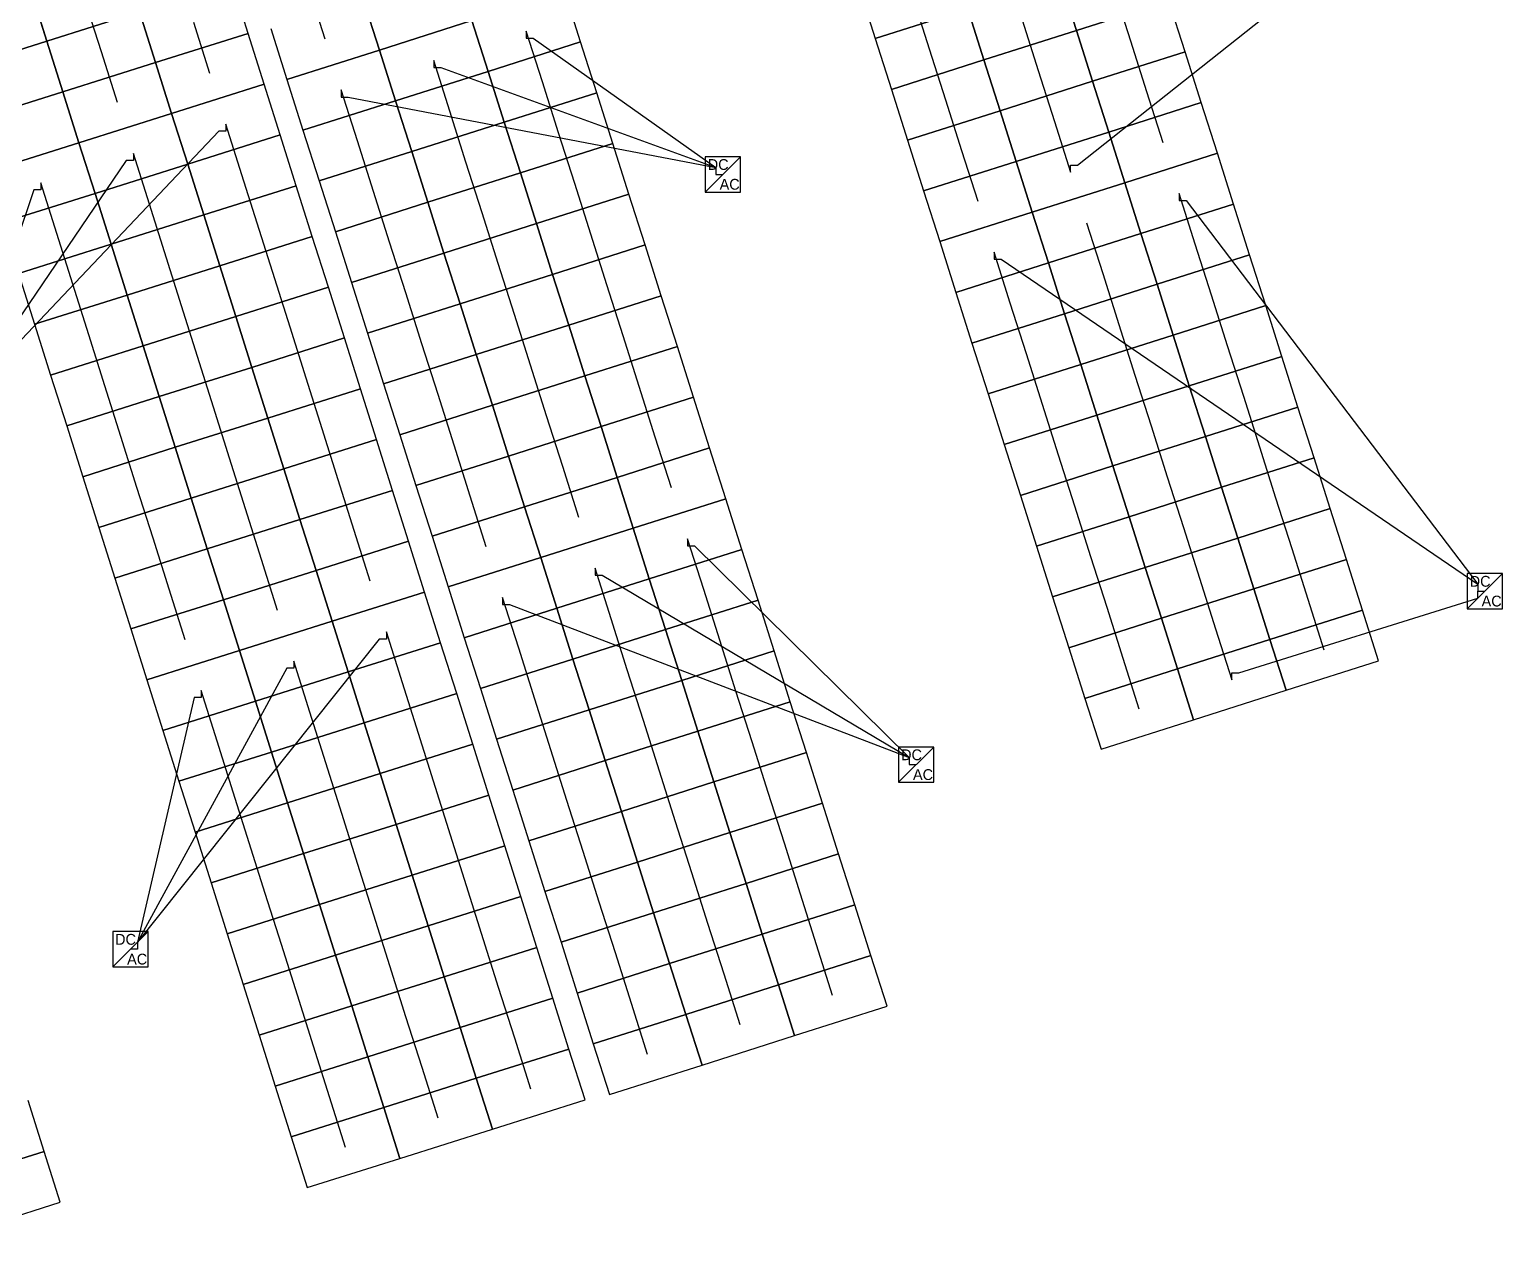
# Model space of a CAD drawing. Header units: feet. Extents: x -377 to 137, y -216 to 143.
# Drawn here: x -303.1 to -200.3, y -212.1 to -128.2 of the extents above; entities that cross this region are included whole.
import ezdxf

# ---------------------------------------------------------------- set-up
doc = ezdxf.new("R2010")
doc.units = ezdxf.units.FT
for name, color, linetype in [('Connections', 7, 'CONTINUOUS'), ('Inverters', 7, 'CONTINUOUS'), ('Modules', 7, 'CONTINUOUS'), ('Strings', 7, 'CONTINUOUS')]:
    doc.layers.add(name, color=color, linetype=linetype)

msp = doc.modelspace()

# ---------------------------------------------------------------- linework, layer by layer
at = {"layer": 'Connections', "color": 91}
for p, q in [((-229.94, -137.68), (-215.7, -126.4)), ((-268.43, -128.34), (-268.43, -128.83)), ((-268.43, -128.83), (-267.94, -128.83)), ((-267.94, -128.83), (-255.19, -137.84)), ((-274.89, -130.39), (-274.89, -130.88)), ((-274.89, -130.88), (-274.4, -130.88)), ((-274.4, -130.88), (-255.19, -137.84)), ((-281.35, -132.44), (-281.35, -132.94)), ((-281.35, -132.94), (-280.86, -132.94)), ((-280.86, -132.94), (-255.19, -137.84)), ((-289.89, -135.32), (-307.77, -154.15)), ((-289.4, -135.32), (-289.89, -135.32)), ((-289.4, -134.83), (-289.4, -135.32)), ((-296.36, -137.36), (-307.77, -154.15)), ((-295.86, -137.36), (-296.36, -137.36)), ((-295.86, -136.87), (-295.86, -137.36)), ((-230.43, -138.17), (-230.43, -137.68)), ((-230.43, -137.68), (-229.94, -137.68)), ((-255.19, -137.84), (-255.19, -138.33)), ((-255.19, -137.84), (-255.19, -138.33)), ((-255.19, -137.84), (-255.19, -138.33)), ((-255.19, -138.33), (-254.7, -138.33)), ((-255.19, -138.33), (-254.7, -138.33)), ((-255.19, -138.33), (-254.7, -138.33)), ((-302.82, -139.4), (-307.77, -154.15)), ((-302.33, -139.4), (-302.82, -139.4)), ((-302.33, -138.91), (-302.33, -139.4)), ((-222.85, -139.66), (-222.85, -140.15)), ((-222.85, -140.15), (-222.35, -140.15)), ((-222.35, -140.15), (-201.99, -166.93)), ((-235.77, -143.77), (-235.77, -144.26)), ((-235.77, -144.26), (-235.27, -144.26)), ((-235.27, -144.26), (-201.99, -166.93)), ((-257.17, -163.76), (-257.17, -164.26)), ((-257.17, -164.26), (-256.68, -164.26)), ((-256.68, -164.26), (-241.69, -179.04)), ((-263.63, -165.82), (-263.63, -166.31)), ((-263.63, -166.31), (-263.14, -166.31)), ((-263.14, -166.31), (-241.69, -179.04)), ((-201.99, -166.93), (-201.99, -167.42)), ((-201.99, -166.93), (-201.99, -167.42)), ((-201.99, -167.42), (-201.5, -167.42)), ((-201.99, -167.92), (-201.99, -167.42)), ((-201.99, -167.42), (-201.5, -167.42)), ((-201.99, -167.42), (-201.5, -167.42)), ((-270.09, -167.87), (-270.09, -168.36)), ((-270.09, -168.36), (-269.6, -168.36)), ((-269.6, -168.36), (-241.69, -179.04)), ((-218.68, -173.11), (-201.99, -167.92)), ((-278.2, -170.27), (-278.2, -170.76)), ((-278.69, -170.76), (-295.58, -191.92)), ((-278.2, -170.76), (-278.69, -170.76)), ((-284.67, -172.31), (-284.67, -172.8)), ((-285.16, -172.8), (-295.58, -191.92)), ((-284.67, -172.8), (-285.16, -172.8)), ((-219.17, -173.6), (-219.17, -173.11)), ((-219.17, -173.11), (-218.68, -173.11)), ((-291.13, -174.35), (-291.13, -174.85)), ((-291.62, -174.85), (-295.58, -191.92)), ((-291.13, -174.85), (-291.62, -174.85)), ((-241.69, -179.04), (-241.69, -179.53)), ((-241.69, -179.04), (-241.69, -179.53)), ((-241.69, -179.04), (-241.69, -179.53)), ((-241.69, -179.53), (-241.2, -179.53)), ((-241.69, -179.53), (-241.2, -179.53)), ((-241.69, -179.53), (-241.2, -179.53)), ((-295.58, -191.92), (-295.58, -192.41)), ((-295.58, -191.92), (-295.58, -192.41)), ((-295.58, -191.92), (-295.58, -192.41)), ((-295.58, -192.41), (-296.07, -192.41)), ((-295.58, -192.41), (-296.07, -192.41)), ((-295.58, -192.41), (-296.07, -192.41))]:
    msp.add_line(p, q, dxfattribs=at)
at = {"layer": 'Inverters'}
for p, q in [((-253.47, -137.1), (-255.93, -137.1)), ((-255.93, -137.1), (-255.93, -139.57)), ((-255.93, -139.57), (-253.47, -137.1)), ((-253.47, -139.57), (-253.47, -137.1)), ((-255.93, -139.57), (-253.47, -139.57)), ((-200.27, -166.19), (-202.73, -166.19)), ((-202.73, -166.19), (-202.73, -168.66)), ((-202.73, -168.66), (-200.27, -166.19)), ((-200.27, -168.66), (-200.27, -166.19)), ((-202.73, -168.66), (-200.27, -168.66)), ((-239.97, -178.3), (-242.43, -178.3)), ((-242.43, -178.3), (-242.43, -180.76)), ((-242.43, -180.76), (-239.97, -178.3)), ((-239.97, -180.76), (-239.97, -178.3)), ((-242.43, -180.76), (-239.97, -180.76)), ((-294.84, -191.18), (-297.3, -191.18)), ((-297.3, -191.18), (-297.3, -193.64)), ((-297.3, -193.64), (-294.84, -191.18)), ((-294.84, -193.64), (-294.84, -191.18)), ((-297.3, -193.64), (-294.84, -193.64))]:
    msp.add_line(p, q, dxfattribs=at)
at = {"layer": 'Modules', "color": 254}
for p, q in [((-287.85, -128.49), (-288.97, -124.94)), ((-245.19, -125.31), (-244.06, -128.85)), ((-231.14, -124.75), (-230.02, -128.29)), ((-230.02, -128.29), (-231.14, -124.75)), ((-301.9, -129.03), (-303.02, -125.48)), ((-303.02, -125.48), (-301.9, -129.03)), ((-279.81, -126.1), (-278.68, -129.65)), ((-278.68, -129.65), (-279.81, -126.1)), ((-264.64, -129.08), (-265.76, -125.54)), ((-230.02, -128.29), (-223.56, -126.24)), ((-223.56, -126.24), (-230.02, -128.29)), ((-222.43, -129.78), (-223.56, -126.24)), ((-295.43, -126.99), (-301.9, -129.03)), ((-301.9, -129.03), (-295.43, -126.99)), ((-294.31, -130.53), (-295.43, -126.99)), ((-295.43, -126.99), (-294.31, -130.53)), ((-244.06, -128.85), (-237.6, -126.8)), ((-237.6, -126.8), (-244.06, -128.85)), ((-237.6, -126.8), (-236.48, -130.34)), ((-236.48, -130.34), (-237.6, -126.8)), ((-287.85, -128.49), (-294.31, -130.53)), ((-294.31, -130.53), (-287.85, -128.49)), ((-286.73, -132.03), (-287.85, -128.49)), ((-286.27, -128.16), (-285.14, -131.7)), ((-278.68, -129.65), (-272.22, -127.59)), ((-272.22, -127.59), (-278.68, -129.65)), ((-272.22, -127.59), (-271.1, -131.14)), ((-271.1, -131.14), (-272.22, -127.59)), ((-236.48, -130.34), (-230.02, -128.29)), ((-230.02, -128.29), (-236.48, -130.34)), ((-230.02, -128.29), (-228.89, -131.83)), ((-228.89, -131.83), (-230.02, -128.29)), ((-301.9, -129.03), (-308.36, -131.07)), ((-308.36, -131.07), (-301.9, -129.03)), ((-300.78, -132.57), (-301.9, -129.03)), ((-301.9, -129.03), (-300.78, -132.57)), ((-271.1, -131.14), (-264.64, -129.08)), ((-264.64, -129.08), (-271.1, -131.14)), ((-263.51, -132.63), (-264.64, -129.08)), ((-244.06, -128.85), (-242.94, -132.4)), ((-294.31, -130.53), (-300.78, -132.57)), ((-300.78, -132.57), (-294.31, -130.53)), ((-293.19, -134.07), (-294.31, -130.53)), ((-294.31, -130.53), (-293.19, -134.07)), ((-285.14, -131.7), (-278.68, -129.65)), ((-278.68, -129.65), (-285.14, -131.7)), ((-278.68, -129.65), (-277.56, -133.19)), ((-277.56, -133.19), (-278.68, -129.65)), ((-242.94, -132.4), (-236.48, -130.34)), ((-236.48, -130.34), (-242.94, -132.4)), ((-236.48, -130.34), (-235.35, -133.89)), ((-235.35, -133.89), (-236.48, -130.34)), ((-228.89, -131.83), (-222.43, -129.78)), ((-222.43, -129.78), (-228.89, -131.83)), ((-221.3, -133.32), (-222.43, -129.78)), ((-277.56, -133.19), (-271.1, -131.14)), ((-271.1, -131.14), (-277.56, -133.19)), ((-271.1, -131.14), (-269.97, -134.68)), ((-269.97, -134.68), (-271.1, -131.14)), ((-300.78, -132.57), (-307.24, -134.61)), ((-307.24, -134.61), (-300.78, -132.57)), ((-299.66, -136.12), (-300.78, -132.57)), ((-300.78, -132.57), (-299.66, -136.12)), ((-286.73, -132.03), (-293.19, -134.07)), ((-293.19, -134.07), (-286.73, -132.03)), ((-285.61, -135.58), (-286.73, -132.03)), ((-285.14, -131.7), (-284.02, -135.24)), ((-269.97, -134.68), (-263.51, -132.63)), ((-263.51, -132.63), (-269.97, -134.68)), ((-262.38, -136.17), (-263.51, -132.63)), ((-242.94, -132.4), (-241.81, -135.94)), ((-235.35, -133.89), (-228.89, -131.83)), ((-228.89, -131.83), (-235.35, -133.89)), ((-228.89, -131.83), (-227.76, -135.38)), ((-227.76, -135.38), (-228.89, -131.83)), ((-284.02, -135.24), (-277.56, -133.19)), ((-277.56, -133.19), (-284.02, -135.24)), ((-277.56, -133.19), (-276.43, -136.73)), ((-276.43, -136.73), (-277.56, -133.19)), ((-227.76, -135.38), (-221.3, -133.32)), ((-221.3, -133.32), (-227.76, -135.38)), ((-220.18, -136.86), (-221.3, -133.32)), ((-293.19, -134.07), (-299.66, -136.12)), ((-299.66, -136.12), (-293.19, -134.07)), ((-292.07, -137.62), (-293.19, -134.07)), ((-293.19, -134.07), (-292.07, -137.62)), ((-276.43, -136.73), (-269.97, -134.68)), ((-269.97, -134.68), (-276.43, -136.73)), ((-269.97, -134.68), (-268.84, -138.22)), ((-268.84, -138.22), (-269.97, -134.68)), ((-241.81, -135.94), (-235.35, -133.89)), ((-235.35, -133.89), (-241.81, -135.94)), ((-235.35, -133.89), (-234.23, -137.43)), ((-234.23, -137.43), (-235.35, -133.89)), ((-285.61, -135.58), (-292.07, -137.62)), ((-292.07, -137.62), (-285.61, -135.58)), ((-284.49, -139.12), (-285.61, -135.58)), ((-284.02, -135.24), (-282.89, -138.79)), ((-234.23, -137.43), (-227.76, -135.38)), ((-227.76, -135.38), (-234.23, -137.43)), ((-227.76, -135.38), (-226.64, -138.92)), ((-226.64, -138.92), (-227.76, -135.38)), ((-299.66, -136.12), (-306.12, -138.16)), ((-306.12, -138.16), (-299.66, -136.12)), ((-298.54, -139.66), (-299.66, -136.12)), ((-299.66, -136.12), (-298.54, -139.66)), ((-282.89, -138.79), (-276.43, -136.73)), ((-276.43, -136.73), (-282.89, -138.79)), ((-276.43, -136.73), (-275.3, -140.27)), ((-275.3, -140.27), (-276.43, -136.73)), ((-268.84, -138.22), (-262.38, -136.17)), ((-262.38, -136.17), (-268.84, -138.22)), ((-261.26, -139.71), (-262.38, -136.17)), ((-241.81, -135.94), (-240.69, -139.48)), ((-292.07, -137.62), (-298.54, -139.66)), ((-298.54, -139.66), (-292.07, -137.62)), ((-290.95, -141.16), (-292.07, -137.62)), ((-292.07, -137.62), (-290.95, -141.16)), ((-240.69, -139.48), (-234.23, -137.43)), ((-234.23, -137.43), (-240.69, -139.48)), ((-234.23, -137.43), (-233.1, -140.97)), ((-233.1, -140.97), (-234.23, -137.43)), ((-226.64, -138.92), (-220.18, -136.86)), ((-220.18, -136.86), (-226.64, -138.92)), ((-219.05, -140.41), (-220.18, -136.86)), ((-282.89, -138.79), (-281.76, -142.33)), ((-275.3, -140.27), (-268.84, -138.22)), ((-268.84, -138.22), (-275.3, -140.27)), ((-268.84, -138.22), (-267.72, -141.76)), ((-267.72, -141.76), (-268.84, -138.22)), ((-298.54, -139.66), (-305, -141.7)), ((-305, -141.7), (-298.54, -139.66)), ((-297.42, -143.21), (-298.54, -139.66)), ((-298.54, -139.66), (-297.42, -143.21)), ((-284.49, -139.12), (-290.95, -141.16)), ((-290.95, -141.16), (-284.49, -139.12)), ((-283.37, -142.67), (-284.49, -139.12)), ((-267.72, -141.76), (-261.26, -139.71)), ((-261.26, -139.71), (-267.72, -141.76)), ((-260.13, -143.25), (-261.26, -139.71)), ((-240.69, -139.48), (-239.56, -143.02)), ((-233.1, -140.97), (-226.64, -138.92)), ((-226.64, -138.92), (-233.1, -140.97)), ((-226.64, -138.92), (-225.51, -142.46)), ((-225.51, -142.46), (-226.64, -138.92)), ((-281.76, -142.33), (-275.3, -140.27)), ((-275.3, -140.27), (-281.76, -142.33)), ((-275.3, -140.27), (-274.18, -143.82)), ((-274.18, -143.82), (-275.3, -140.27)), ((-225.51, -142.46), (-219.05, -140.41)), ((-219.05, -140.41), (-225.51, -142.46)), ((-217.93, -143.95), (-219.05, -140.41)), ((-290.95, -141.16), (-297.42, -143.21)), ((-297.42, -143.21), (-290.95, -141.16)), ((-289.83, -144.71), (-290.95, -141.16)), ((-290.95, -141.16), (-289.83, -144.71)), ((-274.18, -143.82), (-267.72, -141.76)), ((-267.72, -141.76), (-274.18, -143.82)), ((-267.72, -141.76), (-266.59, -145.31)), ((-266.59, -145.31), (-267.72, -141.76)), ((-239.56, -143.02), (-233.1, -140.97)), ((-233.1, -140.97), (-239.56, -143.02)), ((-233.1, -140.97), (-231.97, -144.51)), ((-231.97, -144.51), (-233.1, -140.97)), ((-283.37, -142.67), (-289.83, -144.71)), ((-289.83, -144.71), (-283.37, -142.67)), ((-282.25, -146.21), (-283.37, -142.67)), ((-281.76, -142.33), (-280.64, -145.87)), ((-231.97, -144.51), (-225.51, -142.46)), ((-225.51, -142.46), (-231.97, -144.51)), ((-225.51, -142.46), (-224.39, -146)), ((-224.39, -146), (-225.51, -142.46)), ((-297.42, -143.21), (-303.88, -145.25)), ((-303.88, -145.25), (-297.42, -143.21)), ((-296.3, -146.75), (-297.42, -143.21)), ((-297.42, -143.21), (-296.3, -146.75)), ((-280.64, -145.87), (-274.18, -143.82)), ((-274.18, -143.82), (-280.64, -145.87)), ((-274.18, -143.82), (-273.05, -147.36)), ((-273.05, -147.36), (-274.18, -143.82)), ((-266.59, -145.31), (-260.13, -143.25)), ((-260.13, -143.25), (-266.59, -145.31)), ((-259.01, -146.8), (-260.13, -143.25)), ((-239.56, -143.02), (-238.43, -146.57)), ((-224.39, -146), (-217.93, -143.95)), ((-217.93, -143.95), (-224.39, -146)), ((-216.8, -147.49), (-217.93, -143.95)), ((-289.83, -144.71), (-296.3, -146.75)), ((-296.3, -146.75), (-289.83, -144.71)), ((-288.71, -148.25), (-289.83, -144.71)), ((-289.83, -144.71), (-288.71, -148.25)), ((-238.43, -146.57), (-231.97, -144.51)), ((-231.97, -144.51), (-238.43, -146.57)), ((-231.97, -144.51), (-230.85, -148.06)), ((-230.85, -148.06), (-231.97, -144.51)), ((-303.88, -145.25), (-302.76, -148.79)), ((-280.64, -145.87), (-279.51, -149.41)), ((-273.05, -147.36), (-266.59, -145.31)), ((-266.59, -145.31), (-273.05, -147.36)), ((-266.59, -145.31), (-265.47, -148.85)), ((-265.47, -148.85), (-266.59, -145.31)), ((-230.85, -148.06), (-224.39, -146)), ((-224.39, -146), (-230.85, -148.06)), ((-224.39, -146), (-223.26, -149.55)), ((-223.26, -149.55), (-224.39, -146)), ((-296.3, -146.75), (-302.76, -148.79)), ((-302.76, -148.79), (-296.3, -146.75)), ((-295.18, -150.29), (-296.3, -146.75)), ((-296.3, -146.75), (-295.18, -150.29)), ((-282.25, -146.21), (-288.71, -148.25)), ((-288.71, -148.25), (-282.25, -146.21)), ((-281.13, -149.75), (-282.25, -146.21)), ((-265.47, -148.85), (-259.01, -146.8)), ((-259.01, -146.8), (-265.47, -148.85)), ((-257.88, -150.34), (-259.01, -146.8)), ((-238.43, -146.57), (-237.31, -150.11)), ((-279.51, -149.41), (-273.05, -147.36)), ((-273.05, -147.36), (-279.51, -149.41)), ((-273.05, -147.36), (-271.93, -150.9)), ((-271.93, -150.9), (-273.05, -147.36)), ((-237.31, -150.11), (-230.85, -148.06)), ((-230.85, -148.06), (-237.31, -150.11)), ((-230.85, -148.06), (-229.72, -151.6)), ((-229.72, -151.6), (-230.85, -148.06)), ((-223.26, -149.55), (-216.8, -147.49)), ((-216.8, -147.49), (-223.26, -149.55)), ((-215.68, -151.04), (-216.8, -147.49)), ((-302.76, -148.79), (-301.64, -152.34)), ((-288.71, -148.25), (-295.18, -150.29)), ((-295.18, -150.29), (-288.71, -148.25)), ((-287.59, -151.8), (-288.71, -148.25)), ((-288.71, -148.25), (-287.59, -151.8)), ((-271.93, -150.9), (-265.47, -148.85)), ((-265.47, -148.85), (-271.93, -150.9)), ((-265.47, -148.85), (-264.34, -152.39)), ((-264.34, -152.39), (-265.47, -148.85)), ((-281.13, -149.75), (-287.59, -151.8)), ((-287.59, -151.8), (-281.13, -149.75)), ((-280.01, -153.3), (-281.13, -149.75)), ((-279.51, -149.41), (-278.39, -152.96)), ((-237.31, -150.11), (-236.18, -153.65)), ((-229.72, -151.6), (-223.26, -149.55)), ((-223.26, -149.55), (-229.72, -151.6)), ((-223.26, -149.55), (-222.14, -153.09)), ((-222.14, -153.09), (-223.26, -149.55)), ((-295.18, -150.29), (-301.64, -152.34)), ((-301.64, -152.34), (-295.18, -150.29)), ((-294.06, -153.84), (-295.18, -150.29)), ((-295.18, -150.29), (-294.06, -153.84)), ((-278.39, -152.96), (-271.93, -150.9)), ((-271.93, -150.9), (-278.39, -152.96)), ((-271.93, -150.9), (-270.8, -154.44)), ((-270.8, -154.44), (-271.93, -150.9)), ((-264.34, -152.39), (-257.88, -150.34)), ((-257.88, -150.34), (-264.34, -152.39)), ((-256.75, -153.88), (-257.88, -150.34)), ((-222.14, -153.09), (-215.68, -151.04)), ((-215.68, -151.04), (-222.14, -153.09)), ((-214.55, -154.58), (-215.68, -151.04)), ((-287.59, -151.8), (-294.06, -153.84)), ((-294.06, -153.84), (-287.59, -151.8)), ((-286.47, -155.34), (-287.59, -151.8)), ((-287.59, -151.8), (-286.47, -155.34)), ((-236.18, -153.65), (-229.72, -151.6)), ((-229.72, -151.6), (-236.18, -153.65)), ((-229.72, -151.6), (-228.6, -155.14)), ((-228.6, -155.14), (-229.72, -151.6)), ((-301.64, -152.34), (-300.52, -155.88)), ((-278.39, -152.96), (-277.26, -156.5)), ((-270.8, -154.44), (-264.34, -152.39)), ((-264.34, -152.39), (-270.8, -154.44)), ((-264.34, -152.39), (-263.21, -155.93)), ((-263.21, -155.93), (-264.34, -152.39)), ((-228.6, -155.14), (-222.14, -153.09)), ((-222.14, -153.09), (-228.6, -155.14)), ((-222.14, -153.09), (-221.01, -156.63)), ((-221.01, -156.63), (-222.14, -153.09)), ((-294.06, -153.84), (-300.52, -155.88)), ((-300.52, -155.88), (-294.06, -153.84)), ((-292.94, -157.38), (-294.06, -153.84)), ((-294.06, -153.84), (-292.94, -157.38)), ((-280.01, -153.3), (-286.47, -155.34)), ((-286.47, -155.34), (-280.01, -153.3)), ((-278.89, -156.84), (-280.01, -153.3)), ((-263.21, -155.93), (-256.75, -153.88)), ((-256.75, -153.88), (-263.21, -155.93)), ((-255.63, -157.42), (-256.75, -153.88)), ((-236.18, -153.65), (-235.06, -157.19)), ((-277.26, -156.5), (-270.8, -154.44)), ((-270.8, -154.44), (-277.26, -156.5)), ((-270.8, -154.44), (-269.67, -157.99)), ((-269.67, -157.99), (-270.8, -154.44)), ((-235.06, -157.19), (-228.6, -155.14)), ((-228.6, -155.14), (-235.06, -157.19)), ((-228.6, -155.14), (-227.47, -158.68)), ((-227.47, -158.68), (-228.6, -155.14)), ((-221.01, -156.63), (-214.55, -154.58)), ((-214.55, -154.58), (-221.01, -156.63)), ((-213.42, -158.12), (-214.55, -154.58)), ((-300.52, -155.88), (-299.4, -159.43)), ((-286.47, -155.34), (-292.94, -157.38)), ((-292.94, -157.38), (-286.47, -155.34)), ((-285.35, -158.89), (-286.47, -155.34)), ((-286.47, -155.34), (-285.35, -158.89)), ((-269.67, -157.99), (-263.21, -155.93)), ((-263.21, -155.93), (-269.67, -157.99)), ((-263.21, -155.93), (-262.09, -159.48)), ((-262.09, -159.48), (-263.21, -155.93)), ((-278.89, -156.84), (-285.35, -158.89)), ((-285.35, -158.89), (-278.89, -156.84)), ((-277.77, -160.39), (-278.89, -156.84)), ((-277.26, -156.5), (-276.13, -160.04)), ((-235.06, -157.19), (-233.93, -160.74)), ((-227.47, -158.68), (-221.01, -156.63)), ((-221.01, -156.63), (-227.47, -158.68)), ((-221.01, -156.63), (-219.88, -160.17)), ((-219.88, -160.17), (-221.01, -156.63)), ((-292.94, -157.38), (-299.4, -159.43)), ((-299.4, -159.43), (-292.94, -157.38)), ((-291.82, -160.93), (-292.94, -157.38)), ((-292.94, -157.38), (-291.82, -160.93)), ((-276.13, -160.04), (-269.67, -157.99)), ((-269.67, -157.99), (-276.13, -160.04)), ((-269.67, -157.99), (-268.55, -161.53)), ((-268.55, -161.53), (-269.67, -157.99)), ((-262.09, -159.48), (-255.63, -157.42)), ((-255.63, -157.42), (-262.09, -159.48)), ((-254.5, -160.97), (-255.63, -157.42)), ((-219.88, -160.17), (-213.42, -158.12)), ((-213.42, -158.12), (-219.88, -160.17)), ((-212.3, -161.66), (-213.42, -158.12)), ((-285.35, -158.89), (-291.82, -160.93)), ((-291.82, -160.93), (-285.35, -158.89)), ((-284.23, -162.43), (-285.35, -158.89)), ((-285.35, -158.89), (-284.23, -162.43)), ((-233.93, -160.74), (-227.47, -158.68)), ((-227.47, -158.68), (-233.93, -160.74)), ((-227.47, -158.68), (-226.34, -162.23)), ((-226.34, -162.23), (-227.47, -158.68)), ((-299.4, -159.43), (-298.28, -162.97)), ((-277.77, -160.39), (-284.23, -162.43)), ((-284.23, -162.43), (-277.77, -160.39)), ((-276.65, -163.93), (-277.77, -160.39)), ((-276.13, -160.04), (-275.01, -163.58)), ((-268.55, -161.53), (-262.09, -159.48)), ((-262.09, -159.48), (-268.55, -161.53)), ((-262.09, -159.48), (-260.96, -163.02)), ((-260.96, -163.02), (-262.09, -159.48)), ((-226.34, -162.23), (-219.88, -160.17)), ((-219.88, -160.17), (-226.34, -162.23)), ((-219.88, -160.17), (-218.76, -163.72)), ((-218.76, -163.72), (-219.88, -160.17)), ((-291.82, -160.93), (-298.28, -162.97)), ((-298.28, -162.97), (-291.82, -160.93)), ((-290.7, -164.47), (-291.82, -160.93)), ((-291.82, -160.93), (-290.7, -164.47)), ((-260.96, -163.02), (-254.5, -160.97)), ((-254.5, -160.97), (-260.96, -163.02)), ((-253.38, -164.51), (-254.5, -160.97)), ((-233.93, -160.74), (-232.8, -164.28)), ((-284.23, -162.43), (-290.7, -164.47)), ((-290.7, -164.47), (-284.23, -162.43)), ((-283.11, -165.98), (-284.23, -162.43)), ((-284.23, -162.43), (-283.11, -165.98)), ((-275.01, -163.58), (-268.55, -161.53)), ((-268.55, -161.53), (-275.01, -163.58)), ((-268.55, -161.53), (-267.42, -165.07)), ((-267.42, -165.07), (-268.55, -161.53)), ((-232.8, -164.28), (-226.34, -162.23)), ((-226.34, -162.23), (-232.8, -164.28)), ((-226.34, -162.23), (-225.22, -165.77)), ((-225.22, -165.77), (-226.34, -162.23)), ((-218.76, -163.72), (-212.3, -161.66)), ((-212.3, -161.66), (-218.76, -163.72)), ((-211.17, -165.21), (-212.3, -161.66)), ((-298.28, -162.97), (-297.16, -166.51)), ((-267.42, -165.07), (-260.96, -163.02)), ((-260.96, -163.02), (-267.42, -165.07)), ((-260.96, -163.02), (-259.84, -166.56)), ((-259.84, -166.56), (-260.96, -163.02)), ((-290.7, -164.47), (-297.16, -166.51)), ((-297.16, -166.51), (-290.7, -164.47)), ((-289.58, -168.02), (-290.7, -164.47)), ((-290.7, -164.47), (-289.58, -168.02)), ((-276.65, -163.93), (-283.11, -165.98)), ((-283.11, -165.98), (-276.65, -163.93)), ((-275.53, -167.48), (-276.65, -163.93)), ((-275.01, -163.58), (-273.88, -167.13)), ((-259.84, -166.56), (-253.38, -164.51)), ((-253.38, -164.51), (-259.84, -166.56)), ((-252.25, -168.05), (-253.38, -164.51)), ((-232.8, -164.28), (-231.68, -167.82)), ((-225.22, -165.77), (-218.76, -163.72)), ((-218.76, -163.72), (-225.22, -165.77)), ((-218.76, -163.72), (-217.63, -167.26)), ((-217.63, -167.26), (-218.76, -163.72)), ((-273.88, -167.13), (-267.42, -165.07)), ((-267.42, -165.07), (-273.88, -167.13)), ((-267.42, -165.07), (-266.3, -168.61)), ((-266.3, -168.61), (-267.42, -165.07)), ((-217.63, -167.26), (-211.17, -165.21)), ((-211.17, -165.21), (-217.63, -167.26)), ((-210.05, -168.75), (-211.17, -165.21)), ((-297.16, -166.51), (-296.04, -170.06)), ((-283.11, -165.98), (-289.58, -168.02)), ((-289.58, -168.02), (-283.11, -165.98)), ((-281.99, -169.52), (-283.11, -165.98)), ((-283.11, -165.98), (-281.99, -169.52)), ((-266.3, -168.61), (-259.84, -166.56)), ((-259.84, -166.56), (-266.3, -168.61)), ((-259.84, -166.56), (-258.71, -170.1)), ((-258.71, -170.1), (-259.84, -166.56)), ((-231.68, -167.82), (-225.22, -165.77)), ((-225.22, -165.77), (-231.68, -167.82)), ((-225.22, -165.77), (-224.09, -169.31)), ((-224.09, -169.31), (-225.22, -165.77)), ((-275.53, -167.48), (-281.99, -169.52)), ((-281.99, -169.52), (-275.53, -167.48)), ((-274.41, -171.02), (-275.53, -167.48)), ((-273.88, -167.13), (-272.76, -170.67)), ((-224.09, -169.31), (-217.63, -167.26)), ((-217.63, -167.26), (-224.09, -169.31)), ((-217.63, -167.26), (-216.51, -170.8)), ((-216.51, -170.8), (-217.63, -167.26)), ((-289.58, -168.02), (-296.04, -170.06)), ((-296.04, -170.06), (-289.58, -168.02)), ((-288.46, -171.56), (-289.58, -168.02)), ((-289.58, -168.02), (-288.46, -171.56)), ((-272.76, -170.67), (-266.3, -168.61)), ((-266.3, -168.61), (-272.76, -170.67)), ((-266.3, -168.61), (-265.17, -172.16)), ((-265.17, -172.16), (-266.3, -168.61)), ((-258.71, -170.1), (-252.25, -168.05)), ((-252.25, -168.05), (-258.71, -170.1)), ((-251.12, -171.59), (-252.25, -168.05)), ((-231.68, -167.82), (-230.55, -171.37)), ((-281.99, -169.52), (-288.46, -171.56)), ((-288.46, -171.56), (-281.99, -169.52)), ((-280.87, -173.06), (-281.99, -169.52)), ((-281.99, -169.52), (-280.87, -173.06)), ((-230.55, -171.37), (-224.09, -169.31)), ((-224.09, -169.31), (-230.55, -171.37)), ((-224.09, -169.31), (-222.97, -172.85)), ((-222.97, -172.85), (-224.09, -169.31)), ((-216.51, -170.8), (-210.05, -168.75)), ((-210.05, -168.75), (-216.51, -170.8)), ((-208.92, -172.29), (-210.05, -168.75)), ((-296.04, -170.06), (-294.92, -173.6)), ((-272.76, -170.67), (-271.63, -174.21)), ((-265.17, -172.16), (-258.71, -170.1)), ((-258.71, -170.1), (-265.17, -172.16)), ((-258.71, -170.1), (-257.58, -173.65)), ((-257.58, -173.65), (-258.71, -170.1)), ((-288.46, -171.56), (-294.92, -173.6)), ((-294.92, -173.6), (-288.46, -171.56)), ((-287.34, -175.11), (-288.46, -171.56)), ((-288.46, -171.56), (-287.34, -175.11)), ((-274.41, -171.02), (-280.87, -173.06)), ((-280.87, -173.06), (-274.41, -171.02)), ((-273.29, -174.57), (-274.41, -171.02)), ((-257.58, -173.65), (-251.12, -171.59)), ((-251.12, -171.59), (-257.58, -173.65)), ((-250, -175.14), (-251.12, -171.59)), ((-230.55, -171.37), (-229.43, -174.91)), ((-222.97, -172.85), (-216.51, -170.8)), ((-216.51, -170.8), (-222.97, -172.85)), ((-216.51, -170.8), (-215.38, -174.34)), ((-215.38, -174.34), (-216.51, -170.8)), ((-271.63, -174.21), (-265.17, -172.16)), ((-265.17, -172.16), (-271.63, -174.21)), ((-265.17, -172.16), (-264.04, -175.7)), ((-264.04, -175.7), (-265.17, -172.16)), ((-215.38, -174.34), (-208.92, -172.29)), ((-294.92, -173.6), (-293.8, -177.15)), ((-280.87, -173.06), (-287.34, -175.11)), ((-287.34, -175.11), (-280.87, -173.06)), ((-279.75, -176.61), (-280.87, -173.06)), ((-280.87, -173.06), (-279.75, -176.61)), ((-264.04, -175.7), (-257.58, -173.65)), ((-257.58, -173.65), (-264.04, -175.7)), ((-257.58, -173.65), (-256.46, -177.19)), ((-256.46, -177.19), (-257.58, -173.65)), ((-229.43, -174.91), (-222.97, -172.85)), ((-222.97, -172.85), (-229.43, -174.91)), ((-222.97, -172.85), (-221.84, -176.4)), ((-221.84, -176.4), (-222.97, -172.85)), ((-273.29, -174.57), (-279.75, -176.61)), ((-279.75, -176.61), (-273.29, -174.57)), ((-272.17, -178.11), (-273.29, -174.57)), ((-271.63, -174.21), (-270.51, -177.75)), ((-221.84, -176.4), (-215.38, -174.34)), ((-287.34, -175.11), (-293.8, -177.15)), ((-293.8, -177.15), (-287.34, -175.11)), ((-286.22, -178.65), (-287.34, -175.11)), ((-287.34, -175.11), (-286.22, -178.65)), ((-270.51, -177.75), (-264.04, -175.7)), ((-264.04, -175.7), (-270.51, -177.75)), ((-264.04, -175.7), (-262.92, -179.24)), ((-262.92, -179.24), (-264.04, -175.7)), ((-256.46, -177.19), (-250, -175.14)), ((-250, -175.14), (-256.46, -177.19)), ((-248.87, -178.68), (-250, -175.14)), ((-229.43, -174.91), (-228.3, -178.45)), ((-279.75, -176.61), (-286.22, -178.65)), ((-286.22, -178.65), (-279.75, -176.61)), ((-278.64, -180.15), (-279.75, -176.61)), ((-279.75, -176.61), (-278.64, -180.15)), ((-228.3, -178.45), (-221.84, -176.4)), ((-293.8, -177.15), (-292.68, -180.69)), ((-270.51, -177.75), (-269.38, -181.3)), ((-262.92, -179.24), (-256.46, -177.19)), ((-256.46, -177.19), (-262.92, -179.24)), ((-256.46, -177.19), (-255.33, -180.73)), ((-255.33, -180.73), (-256.46, -177.19)), ((-286.22, -178.65), (-292.68, -180.69)), ((-292.68, -180.69), (-286.22, -178.65)), ((-285.1, -182.2), (-286.22, -178.65)), ((-286.22, -178.65), (-285.1, -182.2)), ((-272.17, -178.11), (-278.64, -180.15)), ((-278.64, -180.15), (-272.17, -178.11)), ((-271.05, -181.66), (-272.17, -178.11)), ((-255.33, -180.73), (-248.87, -178.68)), ((-248.87, -178.68), (-255.33, -180.73)), ((-247.75, -182.22), (-248.87, -178.68)), ((-269.38, -181.3), (-262.92, -179.24)), ((-262.92, -179.24), (-269.38, -181.3)), ((-262.92, -179.24), (-261.79, -182.79)), ((-261.79, -182.79), (-262.92, -179.24)), ((-292.68, -180.69), (-291.56, -184.24)), ((-278.64, -180.15), (-285.1, -182.2)), ((-285.1, -182.2), (-278.64, -180.15)), ((-277.52, -183.7), (-278.64, -180.15)), ((-278.64, -180.15), (-277.52, -183.7)), ((-261.79, -182.79), (-255.33, -180.73)), ((-255.33, -180.73), (-261.79, -182.79)), ((-255.33, -180.73), (-254.21, -184.27)), ((-254.21, -184.27), (-255.33, -180.73)), ((-271.05, -181.66), (-277.52, -183.7)), ((-277.52, -183.7), (-271.05, -181.66)), ((-269.93, -185.2), (-271.05, -181.66)), ((-269.38, -181.3), (-268.25, -184.84)), ((-285.1, -182.2), (-291.56, -184.24)), ((-291.56, -184.24), (-285.1, -182.2)), ((-283.98, -185.74), (-285.1, -182.2)), ((-285.1, -182.2), (-283.98, -185.74)), ((-268.25, -184.84), (-261.79, -182.79)), ((-261.79, -182.79), (-268.25, -184.84)), ((-261.79, -182.79), (-260.67, -186.33)), ((-260.67, -186.33), (-261.79, -182.79)), ((-254.21, -184.27), (-247.75, -182.22)), ((-247.75, -182.22), (-254.21, -184.27)), ((-246.62, -185.76), (-247.75, -182.22)), ((-277.52, -183.7), (-283.98, -185.74)), ((-283.98, -185.74), (-277.52, -183.7)), ((-276.4, -187.24), (-277.52, -183.7)), ((-277.52, -183.7), (-276.4, -187.24)), ((-291.56, -184.24), (-290.44, -187.78)), ((-268.25, -184.84), (-267.13, -188.38)), ((-260.67, -186.33), (-254.21, -184.27)), ((-254.21, -184.27), (-260.67, -186.33)), ((-254.21, -184.27), (-253.08, -187.82)), ((-253.08, -187.82), (-254.21, -184.27)), ((-283.98, -185.74), (-290.44, -187.78)), ((-290.44, -187.78), (-283.98, -185.74)), ((-282.86, -189.28), (-283.98, -185.74)), ((-283.98, -185.74), (-282.86, -189.28)), ((-269.93, -185.2), (-276.4, -187.24)), ((-276.4, -187.24), (-269.93, -185.2)), ((-268.81, -188.74), (-269.93, -185.2)), ((-253.08, -187.82), (-246.62, -185.76)), ((-246.62, -185.76), (-253.08, -187.82)), ((-245.49, -189.31), (-246.62, -185.76)), ((-267.13, -188.38), (-260.67, -186.33)), ((-260.67, -186.33), (-267.13, -188.38)), ((-260.67, -186.33), (-259.54, -189.87)), ((-259.54, -189.87), (-260.67, -186.33)), ((-290.44, -187.78), (-289.32, -191.33)), ((-276.4, -187.24), (-282.86, -189.28)), ((-282.86, -189.28), (-276.4, -187.24)), ((-275.28, -190.79), (-276.4, -187.24)), ((-276.4, -187.24), (-275.28, -190.79)), ((-259.54, -189.87), (-253.08, -187.82)), ((-253.08, -187.82), (-259.54, -189.87)), ((-253.08, -187.82), (-251.96, -191.36)), ((-251.96, -191.36), (-253.08, -187.82)), ((-268.81, -188.74), (-275.28, -190.79)), ((-275.28, -190.79), (-268.81, -188.74)), ((-267.69, -192.29), (-268.81, -188.74)), ((-267.13, -188.38), (-266, -191.92)), ((-282.86, -189.28), (-289.32, -191.33)), ((-289.32, -191.33), (-282.86, -189.28)), ((-281.74, -192.83), (-282.86, -189.28)), ((-282.86, -189.28), (-281.74, -192.83)), ((-266, -191.92), (-259.54, -189.87)), ((-259.54, -189.87), (-266, -191.92)), ((-259.54, -189.87), (-258.42, -193.41)), ((-258.42, -193.41), (-259.54, -189.87)), ((-251.96, -191.36), (-245.49, -189.31)), ((-245.49, -189.31), (-251.96, -191.36)), ((-244.37, -192.85), (-245.49, -189.31)), ((-275.28, -190.79), (-281.74, -192.83)), ((-281.74, -192.83), (-275.28, -190.79)), ((-274.16, -194.33), (-275.28, -190.79)), ((-275.28, -190.79), (-274.16, -194.33)), ((-289.32, -191.33), (-288.2, -194.87)), ((-267.69, -192.29), (-274.16, -194.33)), ((-274.16, -194.33), (-267.69, -192.29)), ((-266.57, -195.83), (-267.69, -192.29)), ((-266, -191.92), (-264.88, -195.47)), ((-258.42, -193.41), (-251.96, -191.36)), ((-251.96, -191.36), (-258.42, -193.41)), ((-251.96, -191.36), (-250.83, -194.9)), ((-250.83, -194.9), (-251.96, -191.36)), ((-281.74, -192.83), (-288.2, -194.87)), ((-288.2, -194.87), (-281.74, -192.83)), ((-280.62, -196.37), (-281.74, -192.83)), ((-281.74, -192.83), (-280.62, -196.37)), ((-250.83, -194.9), (-244.37, -192.85)), ((-244.37, -192.85), (-250.83, -194.9)), ((-243.24, -196.39), (-244.37, -192.85)), ((-274.16, -194.33), (-280.62, -196.37)), ((-280.62, -196.37), (-274.16, -194.33)), ((-273.04, -197.88), (-274.16, -194.33)), ((-274.16, -194.33), (-273.04, -197.88)), ((-264.88, -195.47), (-258.42, -193.41)), ((-258.42, -193.41), (-264.88, -195.47)), ((-258.42, -193.41), (-257.29, -196.96)), ((-257.29, -196.96), (-258.42, -193.41)), ((-288.2, -194.87), (-287.08, -198.42)), ((-257.29, -196.96), (-250.83, -194.9)), ((-250.83, -194.9), (-257.29, -196.96)), ((-250.83, -194.9), (-249.7, -198.44)), ((-249.7, -198.44), (-250.83, -194.9)), ((-280.62, -196.37), (-287.08, -198.42)), ((-287.08, -198.42), (-280.62, -196.37)), ((-279.5, -199.92), (-280.62, -196.37)), ((-280.62, -196.37), (-279.5, -199.92)), ((-266.57, -195.83), (-273.04, -197.88)), ((-273.04, -197.88), (-266.57, -195.83)), ((-265.45, -199.38), (-266.57, -195.83)), ((-264.88, -195.47), (-263.75, -199.01)), ((-249.7, -198.44), (-243.24, -196.39)), ((-263.75, -199.01), (-257.29, -196.96)), ((-257.29, -196.96), (-263.75, -199.01)), ((-257.29, -196.96), (-256.16, -200.5)), ((-256.16, -200.5), (-257.29, -196.96)), ((-287.08, -198.42), (-285.96, -201.96)), ((-273.04, -197.88), (-279.5, -199.92)), ((-279.5, -199.92), (-273.04, -197.88)), ((-271.92, -201.42), (-273.04, -197.88)), ((-273.04, -197.88), (-271.92, -201.42)), ((-256.16, -200.5), (-249.7, -198.44)), ((-265.45, -199.38), (-271.92, -201.42)), ((-271.92, -201.42), (-265.45, -199.38)), ((-264.33, -202.92), (-265.45, -199.38)), ((-263.75, -199.01), (-262.62, -202.55)), ((-279.5, -199.92), (-285.96, -201.96)), ((-285.96, -201.96), (-279.5, -199.92)), ((-278.38, -203.46), (-279.5, -199.92)), ((-279.5, -199.92), (-278.38, -203.46)), ((-262.62, -202.55), (-256.16, -200.5)), ((-271.92, -201.42), (-278.38, -203.46)), ((-278.38, -203.46), (-271.92, -201.42)), ((-270.8, -204.96), (-271.92, -201.42)), ((-271.92, -201.42), (-270.8, -204.96)), ((-285.96, -201.96), (-284.84, -205.5)), ((-302.1, -206.53), (-303.22, -202.98)), ((-278.38, -203.46), (-284.84, -205.5)), ((-284.84, -205.5), (-278.38, -203.46)), ((-277.26, -207.01), (-278.38, -203.46)), ((-278.38, -203.46), (-277.26, -207.01)), ((-270.8, -204.96), (-264.33, -202.92)), ((-284.84, -205.5), (-283.72, -209.05)), ((-277.26, -207.01), (-270.8, -204.96)), ((-302.1, -206.53), (-308.57, -208.57)), ((-308.57, -208.57), (-302.1, -206.53)), ((-300.98, -210.07), (-302.1, -206.53)), ((-283.72, -209.05), (-277.26, -207.01)), ((-307.45, -212.12), (-300.98, -210.07))]:
    msp.add_line(p, q, dxfattribs=at)
at = {"layer": 'Strings', "color": 11}
for p, q in [((-282.47, -128.9), (-283.6, -125.36)), ((-298.1, -129.78), (-299.22, -126.23)), ((-240.27, -129.6), (-241.4, -126.06)), ((-226.22, -129.04), (-227.35, -125.49)), ((-290.52, -131.28), (-291.64, -127.74)), ((-267.3, -131.88), (-268.43, -128.34)), ((-233.81, -127.55), (-232.68, -131.09)), ((-225.1, -132.58), (-226.22, -129.04)), ((-296.98, -133.32), (-298.1, -129.78)), ((-273.76, -133.93), (-274.89, -130.39)), ((-239.14, -133.14), (-240.27, -129.6)), ((-232.68, -131.09), (-231.56, -134.63)), ((-280.22, -135.99), (-281.35, -132.44)), ((-266.18, -135.42), (-267.3, -131.88)), ((-223.97, -136.12), (-225.1, -132.58)), ((-238.02, -136.68), (-239.14, -133.14)), ((-272.64, -137.48), (-273.76, -133.93)), ((-231.56, -134.63), (-230.43, -138.17)), ((-288.28, -138.37), (-289.4, -134.83)), ((-265.05, -138.97), (-266.18, -135.42)), ((-279.1, -139.53), (-280.22, -135.99)), ((-236.89, -140.23), (-238.02, -136.68)), ((-294.74, -140.41), (-295.86, -136.87)), ((-271.51, -141.02), (-272.64, -137.48)), ((-284.92, -149), (-288.28, -138.37)), ((-301.21, -142.45), (-302.33, -138.91)), ((-277.97, -143.07), (-279.1, -139.53)), ((-263.92, -142.51), (-265.05, -138.97)), ((-221.72, -143.21), (-222.85, -139.66)), ((-292.5, -147.5), (-294.74, -140.41)), ((-270.39, -144.56), (-271.51, -141.02)), ((-229.31, -141.72), (-228.18, -145.26)), ((-300.09, -146), (-301.21, -142.45)), ((-262.8, -146.05), (-263.92, -142.51)), ((-276.85, -146.61), (-277.97, -143.07)), ((-234.64, -147.31), (-235.77, -143.77)), ((-220.59, -146.75), (-221.72, -143.21)), ((-269.26, -148.1), (-270.39, -144.56)), ((-298.97, -149.54), (-300.09, -146)), ((-228.18, -145.26), (-227.05, -148.8)), ((-275.72, -150.16), (-276.85, -146.61)), ((-261.67, -149.59), (-262.8, -146.05)), ((-219.47, -150.29), (-220.59, -146.75)), ((-291.38, -151.05), (-292.5, -147.5)), ((-268.13, -151.65), (-269.26, -148.1)), ((-233.51, -150.85), (-234.64, -147.31)), ((-283.8, -152.55), (-284.92, -149)), ((-227.05, -148.8), (-225.93, -152.34)), ((-297.85, -153.09), (-298.97, -149.54)), ((-274.59, -153.7), (-275.72, -150.16)), ((-260.55, -153.14), (-261.67, -149.59)), ((-290.27, -154.59), (-291.38, -151.05)), ((-232.39, -154.4), (-233.51, -150.85)), ((-218.34, -153.83), (-219.47, -150.29)), ((-267.01, -155.19), (-268.13, -151.65)), ((-296.73, -156.63), (-297.85, -153.09)), ((-282.68, -156.09), (-283.8, -152.55)), ((-259.42, -156.68), (-260.55, -153.14)), ((-225.93, -152.34), (-224.8, -155.89)), ((-273.47, -157.24), (-274.59, -153.7)), ((-217.22, -157.38), (-218.34, -153.83)), ((-289.15, -158.13), (-290.27, -154.59)), ((-265.88, -158.73), (-267.01, -155.19)), ((-231.26, -157.94), (-232.39, -154.4)), ((-281.56, -159.64), (-282.68, -156.09)), ((-224.8, -155.89), (-223.68, -159.43)), ((-295.61, -160.18), (-296.73, -156.63)), ((-272.34, -160.79), (-273.47, -157.24)), ((-258.3, -160.22), (-259.42, -156.68)), ((-288.03, -161.68), (-289.15, -158.13)), ((-230.14, -161.48), (-231.26, -157.94)), ((-216.09, -160.92), (-217.22, -157.38)), ((-264.76, -162.27), (-265.88, -158.73)), ((-294.49, -163.72), (-295.61, -160.18)), ((-279.32, -166.73), (-281.56, -159.64)), ((-223.68, -159.43), (-222.55, -162.97)), ((-271.22, -164.33), (-272.34, -160.79)), ((-214.96, -164.46), (-216.09, -160.92)), ((-286.91, -165.22), (-288.03, -161.68)), ((-229.01, -165.02), (-230.14, -161.48)), ((-222.55, -162.97), (-221.42, -166.51)), ((-293.37, -167.27), (-294.49, -163.72)), ((-256.04, -167.31), (-257.17, -163.76)), ((-213.84, -168), (-214.96, -164.46)), ((-285.79, -168.77), (-286.91, -165.22)), ((-227.88, -168.57), (-229.01, -165.02)), ((-262.5, -169.36), (-263.63, -165.82)), ((-221.42, -166.51), (-220.3, -170.06)), ((-292.25, -170.81), (-293.37, -167.27)), ((-254.92, -170.85), (-256.04, -167.31)), ((-268.96, -171.41), (-270.09, -167.87)), ((-226.76, -172.11), (-227.88, -168.57)), ((-212.71, -171.55), (-213.84, -168)), ((-261.38, -172.9), (-262.5, -169.36)), ((-277.08, -173.82), (-278.2, -170.27)), ((-220.3, -170.06), (-219.17, -173.6)), ((-267.84, -174.96), (-268.96, -171.41)), ((-253.79, -174.39), (-254.92, -170.85)), ((-283.55, -175.86), (-284.67, -172.31)), ((-225.63, -175.65), (-226.76, -172.11)), ((-275.96, -177.36), (-277.08, -173.82)), ((-260.25, -176.44), (-261.38, -172.9)), ((-290.01, -177.9), (-291.13, -174.35)), ((-252.67, -177.93), (-253.79, -174.39)), ((-282.43, -179.4), (-283.55, -175.86)), ((-266.71, -178.5), (-267.84, -174.96)), ((-259.13, -179.99), (-260.25, -176.44)), ((-288.89, -181.44), (-290.01, -177.9)), ((-273.72, -184.45), (-275.96, -177.36)), ((-265.59, -182.04), (-266.71, -178.5)), ((-251.54, -181.48), (-252.67, -177.93)), ((-281.31, -182.95), (-282.43, -179.4)), ((-258, -183.53), (-259.13, -179.99)), ((-287.77, -184.99), (-288.89, -181.44)), ((-264.46, -185.58), (-265.59, -182.04)), ((-250.41, -185.02), (-251.54, -181.48)), ((-280.19, -186.49), (-281.31, -182.95)), ((-256.87, -187.07), (-258, -183.53)), ((-286.65, -188.53), (-287.77, -184.99)), ((-272.6, -187.99), (-273.72, -184.45)), ((-249.29, -188.56), (-250.41, -185.02)), ((-263.33, -189.13), (-264.46, -185.58)), ((-279.07, -190.04), (-280.19, -186.49)), ((-255.75, -190.62), (-256.87, -187.07)), ((-270.36, -195.08), (-272.6, -187.99)), ((-285.53, -192.08), (-286.65, -188.53)), ((-262.21, -192.67), (-263.33, -189.13)), ((-248.16, -192.1), (-249.29, -188.56)), ((-277.95, -193.58), (-279.07, -190.04)), ((-254.62, -194.16), (-255.75, -190.62)), ((-284.41, -195.62), (-285.53, -192.08)), ((-247.04, -195.65), (-248.16, -192.1)), ((-261.08, -196.21), (-262.21, -192.67)), ((-276.83, -197.12), (-277.95, -193.58)), ((-253.5, -197.7), (-254.62, -194.16)), ((-269.24, -198.63), (-270.36, -195.08)), ((-283.29, -199.17), (-284.41, -195.62)), ((-259.96, -199.75), (-261.08, -196.21)), ((-275.71, -200.67), (-276.83, -197.12)), ((-282.17, -202.71), (-283.29, -199.17)), ((-268.12, -202.17), (-269.24, -198.63)), ((-274.59, -204.21), (-275.71, -200.67)), ((-281.05, -206.26), (-282.17, -202.71))]:
    msp.add_line(p, q, dxfattribs=at)

# ---------------------------------------------------------------- texts
at = {"layer": 'Inverters'}
for s, p in [('DC', (-255.76, -138.02)), ('AC', (-254.93, -139.4)), ('DC', (-202.56, -167.11)), ('AC', (-201.73, -168.49)), ('DC', (-242.26, -179.22)), ('AC', (-241.43, -180.6)), ('DC', (-297.14, -192.1)), ('AC', (-296.3, -193.48))]:
    msp.add_text(s, height=0.755, dxfattribs=at).set_placement(p)

doc.saveas('drawing.dxf')
